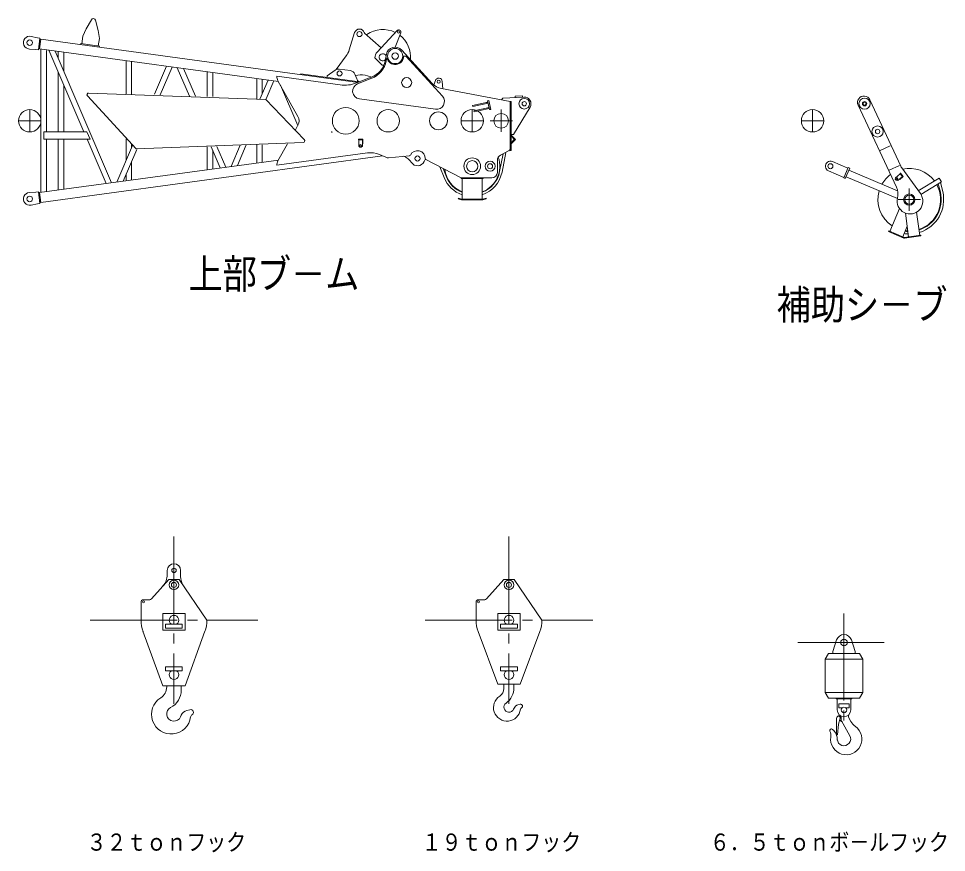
# Model space of a CAD drawing. Units: millimetres on the paper. Extents: x -420 to 420, y -297 to 297.
# Drawn here: x 65.4 to 203.9, y -143.6 to -19.1 of the extents above; entities that cross this region are included whole.
import ezdxf
from ezdxf.enums import TextEntityAlignment as Align

# ---------------------------------------------------------------- set-up
doc = ezdxf.new("R2010")
doc.units = ezdxf.units.MM
doc.linetypes.add('USER2', pattern=[17.5, 13, -1.5, 1.5, -1.5])
doc.layers.add('0-0_0', color=7, linetype='Continuous', lineweight=18)
doc.styles.add('ＭＳ ゴシック', font='')
doc.styles.get('ＭＳ ゴシック').set_extended_font_data('MS Gothic')

msp = doc.modelspace()

# ---------------------------------------------------------------- linework, layer by layer
at = {"layer": '0-0_0'}
for p, q in [((75.476, -20.658), (76.258, -19.293)), ((77.259, -20.901), (76.87, -19.376)), ((75.476, -20.658), (74.972, -21.767)), ((67.257, -21.794), (68.201, -21.995)), ((68.201, -21.995), (68.58, -22.047)), ((68.344, -23.781), (68.58, -22.047)), ((74.972, -21.767), (74.82, -22.882)), ((77.259, -20.901), (77.449, -22.104)), ((77.449, -22.104), (77.297, -23.219)), ((114.743, -23.812), (115.548, -21.222)), ((117.032, -21.304), (119.498, -23.477)), ((121.875, -20.905), (118.896, -24.128)), ((122.43, -21.252), (121.599, -23.389)), ((68.494, -23.666), (68.694, -22.198)), ((68.55, -22.27), (68.682, -22.288)), ((68.694, -22.198), (116.059, -28.653)), ((74.703, -22.866), (74.683, -23.014)), ((67.001, -23.671), (67.964, -23.729)), ((67.964, -23.729), (68.344, -23.781)), ((68.374, -23.558), (68.507, -23.576)), ((68.494, -23.666), (104.174, -28.529)), ((68.737, -23.699), (68.737, -45.08)), ((69.547, -23.917), (69.547, -36.056)), ((75.149, -36.056), (69.924, -23.861)), ((79.281, -43.643), (70.859, -23.989)), ((71.32, -25.063), (71.32, -24.051)), ((72.13, -26.953), (72.13, -24.162)), ((112.8, -26.734), (114.296, -24.697)), ((120.106, -25.416), (120.29, -24.466)), ((122.584, -23.825), (127.132, -28.813)), ((122.865, -24.723), (123.177, -24.723)), ((123.177, -24.723), (128.641, -30.717)), ((81.46, -25.433), (81.46, -30.346)), ((82.27, -25.544), (82.27, -30.391)), ((85.694, -30.398), (87.47, -26.252)), ((118.588, -24.977), (119.663, -26.083)), ((120.27, -25.448), (120.359, -24.985)), ((71.32, -36.056), (71.32, -27.12)), ((86.532, -30.498), (88.302, -26.366)), ((90.896, -30.7), (89.085, -26.472)), ((91.784, -30.716), (90.021, -26.6)), ((93.553, -30.764), (93.553, -27.081)), ((94.363, -30.764), (94.363, -27.192)), ((107.506, -27.386), (107.492, -27.486)), ((107.506, -27.386), (116.262, -28.58)), ((111.425, -27.921), (111.457, -27.689)), ((111.457, -27.689), (112.642, -26.824)), ((114.914, -26.899), (113.246, -26.672)), ((115.861, -28.114), (115.573, -27.409)), ((116.019, -27.579), (115.669, -27.644)), ((117.459, -27.662), (118.107, -27.863)), ((72.13, -36.056), (72.13, -29.01)), ((100.937, -31.138), (100.937, -28.087)), ((101.42, -31.155), (102.635, -28.319)), ((101.747, -30.393), (101.747, -28.198)), ((102.326, -31.098), (103.468, -28.432)), ((103.932, -27.748), (113.368, -29.034)), ((107.095, -33.737), (104.102, -28.4)), ((107.062, -35.1), (104.479, -29.073)), ((115.85, -28.74), (118.04, -27.889)), ((115.987, -28.866), (118.101, -28.045)), ((127.365, -29.038), (127.595, -28.381)), ((128.702, -29.62), (128.63, -28.522)), ((138.765, -31.506), (128.519, -29.586)), ((75.661, -30.668), (82.923, -38.561)), ((116.252, -31.109), (127.622, -32.659)), ((135.428, -31.588), (133.15, -32.093)), ((135.46, -31.734), (133.183, -32.24)), ((135.298, -31.77), (135.265, -31.624)), ((135.587, -31.382), (135.392, -31.425)), ((135.681, -32.727), (135.392, -31.425)), ((135.876, -32.683), (135.587, -31.382)), ((138.765, -31.506), (138.765, -38.839)), ((138.765, -31.506), (138.915, -31.506)), ((138.915, -31.506), (138.915, -38.839)), ((139.511, -30.921), (139.499, -30.721)), ((192.436, -31.239), (197.051, -41.151)), ((133.183, -32.24), (133.15, -32.093)), ((135.612, -32.417), (133.334, -32.923)), ((133.367, -33.069), (133.334, -32.923)), ((135.645, -32.564), (133.367, -33.069)), ((135.482, -32.6), (135.449, -32.454)), ((135.876, -32.683), (135.681, -32.727)), ((141.722, -32.354), (139.248, -36.417)), ((190.698, -32.048), (196.402, -44.297)), ((106.711, -35.727), (107.095, -35.042)), ((69.142, -36.056), (69.142, -37.139)), ((69.142, -36.056), (75.59, -36.056)), ((69.142, -37.139), (76.054, -37.139)), ((69.547, -37.139), (69.547, -44.969)), ((71.32, -44.728), (71.32, -37.139)), ((72.13, -44.617), (72.13, -37.139)), ((76.054, -37.139), (75.59, -36.056)), ((78.449, -43.756), (75.613, -37.139)), ((81.46, -37.065), (81.46, -40.278)), ((116.782, -37.139), (116.115, -37.139)), ((116.115, -37.139), (116.115, -37.181)), ((116.632, -37.223), (116.157, -37.223)), ((116.165, -37.223), (116.165, -38.156)), ((116.698, -37.306), (116.615, -37.223)), ((116.698, -37.289), (116.698, -38.156)), ((116.782, -37.139), (116.782, -37.806)), ((138.915, -36.417), (139.248, -36.417)), ((138.955, -36.578), (138.937, -36.595)), ((138.937, -36.701), (139.326, -37.09)), ((139.326, -37.243), (138.937, -37.632)), ((138.955, -36.578), (139.544, -37.167)), ((139.544, -37.167), (138.955, -37.756)), ((80.064, -43.536), (82.399, -38.085)), ((81, -43.409), (83.038, -38.652)), ((82.27, -37.921), (82.27, -38.387)), ((82.923, -38.561), (107.868, -37.624)), ((93.553, -41.698), (93.553, -38.261)), ((95.495, -41.433), (94.142, -38.275)), ((96.328, -41.32), (95.002, -38.226)), ((97.11, -41.213), (98.48, -38.018)), ((98.046, -41.085), (99.369, -37.998)), ((100.937, -40.691), (100.937, -37.992)), ((101.747, -40.581), (101.747, -37.969)), ((104.102, -40.379), (105.544, -37.806)), ((116.315, -38.306), (116.165, -38.156)), ((116.548, -38.306), (116.315, -38.306)), ((116.698, -38.156), (116.548, -38.306)), ((116.782, -37.806), (116.74, -37.806)), ((138.937, -37.738), (138.955, -37.756)), ((195.484, -38.14), (193.973, -38.843)), ((119.716, -39.628), (68.694, -46.581)), ((94.363, -41.587), (94.363, -38.791)), ((117.486, -39.184), (103.932, -41.031)), ((120.203, -39.839), (119.259, -39.429)), ((120.612, -39.904), (123.743, -39.612)), ((126.102, -40.082), (125.909, -40.486)), ((137.186, -41.981), (137.713, -39.316)), ((137.304, -39.524), (138.537, -38.897)), ((137.545, -42.053), (138.129, -39.105)), ((138.765, -38.839), (138.915, -38.839)), ((104.174, -40.25), (68.494, -45.113)), ((82.27, -40.444), (82.27, -43.235)), ((131.432, -42.923), (126.177, -40.187)), ((128.243, -41.263), (128.897, -42.876)), ((128.745, -41.524), (129.237, -42.738)), ((136.848, -40.267), (136.848, -42.09)), ((186.846, -40.48), (186.86, -40.486)), ((186.846, -40.48), (189.154, -41.458)), ((189.187, -41.381), (188.537, -42.916)), ((189.432, -41.485), (188.782, -43.02)), ((189.187, -41.381), (189.432, -41.485)), ((196.852, -41.051), (195.341, -41.754)), ((199.984, -45.26), (197.211, -41.423)), ((81.46, -42.334), (81.46, -43.346)), ((131.432, -42.923), (136.015, -42.923)), ((131.465, -42.923), (131.465, -43.023)), ((134.732, -42.923), (134.732, -43.023)), ((186.261, -41.862), (188.569, -42.839)), ((188.537, -42.916), (188.782, -43.02)), ((188.901, -42.74), (196.556, -45.982)), ((189.314, -41.765), (196.583, -44.844)), ((196.253, -42.887), (196.235, -43.098)), ((196.253, -42.887), (196.969, -42.287)), ((196.596, -43.295), (197.254, -42.744)), ((196.918, -43.134), (197.429, -42.706)), ((197.263, -42.638), (196.969, -42.287)), ((196.975, -42.217), (197, -42.195)), ((197, -42.195), (197.429, -42.706)), ((131.465, -43.023), (134.732, -43.023)), ((131.598, -43.023), (131.598, -46.09)), ((134.598, -43.023), (134.598, -46.09)), ((196.385, -43.277), (196.235, -43.098)), ((196.596, -43.295), (196.385, -43.277)), ((196.918, -43.134), (196.896, -43.109)), ((199.67, -44.826), (202.771, -42.931)), ((200.058, -45.371), (203.118, -43.5)), ((202.961, -45.046), (202.658, -43.782)), ((202.771, -42.931), (203.118, -43.5)), ((203.317, -44.961), (202.987, -43.581)), ((67.001, -45.108), (67.964, -45.05)), ((67.964, -45.05), (68.344, -44.998)), ((68.58, -46.732), (68.344, -44.998)), ((68.374, -45.221), (68.507, -45.203)), ((68.694, -46.581), (68.494, -45.113)), ((67.257, -46.985), (68.2, -46.784)), ((68.2, -46.784), (68.58, -46.732)), ((68.55, -46.509), (68.682, -46.491)), ((131.032, -45.96), (131.006, -46.057)), ((131.006, -46.057), (131.502, -46.189)), ((131.032, -45.96), (131.515, -46.09)), ((131.515, -46.09), (134.682, -46.09)), ((134.682, -46.089), (135.165, -45.96)), ((135.165, -45.96), (135.19, -46.057)), ((195.429, -50.902), (196.871, -47.497)), ((197.755, -48.176), (198.229, -51.718)), ((199.416, -48.027), (199.881, -51.497)), ((195.275, -50.837), (195.236, -50.93)), ((195.236, -50.93), (197.5, -51.889)), ((195.275, -50.837), (197.539, -51.796)), ((197.347, -51.715), (198.017, -50.133)), ((200.029, -51.477), (197.592, -51.803)), ((200.042, -51.576), (197.605, -51.903)), ((200.029, -51.477), (200.042, -51.576)), ((87.583, -101.517), (87.583, -102.167)), ((89.583, -101.517), (89.583, -102.42)), ((85.21, -105.78), (87.825, -102.85)), ((87.825, -102.85), (89.35, -102.85)), ((93.5, -108.933), (89.35, -102.85)), ((135.21, -105.78), (137.825, -102.85)), ((137.825, -102.85), (139.35, -102.85)), ((143.5, -108.933), (139.35, -102.85)), ((83.666, -106.225), (83.666, -108.933)), ((84, -105.892), (84.961, -105.892)), ((133.666, -106.225), (133.666, -108.933)), ((134, -105.892), (134.961, -105.892)), ((86.916, -107.933), (86.916, -110.425)), ((86.916, -107.933), (90.25, -107.933)), ((90.25, -107.933), (90.25, -110.425)), ((136.916, -107.933), (136.916, -110.425)), ((136.916, -107.933), (140.25, -107.933)), ((140.25, -107.933), (140.25, -110.425)), ((86.916, -118.767), (83.961, -110.608)), ((86.916, -110.425), (90.25, -110.425)), ((87.333, -109.525), (89.833, -109.525)), ((89.833, -109.525), (89.833, -110.125)), ((90.25, -118.767), (93.206, -110.608)), ((136.916, -118.517), (133.978, -110.655)), ((136.916, -110.425), (140.25, -110.425)), ((137.333, -109.525), (139.833, -109.525)), ((139.833, -109.525), (139.833, -110.125)), ((140.25, -118.517), (143.189, -110.655)), ((187.475, -111.902), (186.916, -113.6)), ((190.25, -113.6), (189.691, -111.902)), ((185.75, -114.767), (186.251, -113.933)), ((185.75, -119.767), (185.75, -114.767)), ((185.75, -114.767), (191.416, -114.767)), ((186.251, -113.933), (190.916, -113.933)), ((186.916, -113.933), (186.916, -113.6)), ((190.25, -113.933), (190.25, -113.6)), ((191.416, -114.767), (190.916, -113.933)), ((191.416, -119.767), (191.416, -114.767)), ((87.333, -116.508), (87.333, -115.908)), ((89.833, -115.908), (87.333, -115.908)), ((89.833, -116.508), (89.833, -115.908)), ((137.333, -116.508), (137.333, -115.908)), ((139.833, -115.908), (137.333, -115.908)), ((139.833, -116.508), (139.833, -115.908)), ((89.833, -116.508), (87.333, -116.508)), ((139.833, -116.508), (137.333, -116.508)), ((86.916, -118.767), (90.25, -118.767)), ((87.5, -118.915), (87.5, -118.767)), ((89.666, -118.767), (89.666, -119.396)), ((136.916, -118.517), (140.25, -118.517)), ((137.833, -119.152), (137.833, -118.517)), ((139.333, -118.517), (139.333, -119.018)), ((185.75, -119.767), (186.251, -120.6)), ((185.75, -119.767), (191.416, -119.767)), ((191.416, -119.767), (190.916, -120.6)), ((139.917, -121.587), (140.237, -121.505)), ((186.251, -120.6), (190.916, -120.6)), ((187.416, -120.683), (187.416, -120.6)), ((187.416, -120.683), (189.75, -120.683)), ((187.583, -122.35), (187.583, -120.683)), ((187.833, -122.05), (187.833, -121.45)), ((187.833, -121.45), (189.333, -121.45)), ((189.333, -122.05), (189.333, -121.45)), ((189.583, -122.35), (189.583, -120.683)), ((189.75, -120.683), (189.75, -120.6)), ((89.576, -123.366), (89.672, -123.145)), ((90.51, -122.433), (90.973, -122.315)), ((139.27, -122.233), (139.337, -122.08)), ((187.625, -123.3), (187.942, -123.117)), ((187.833, -122.05), (188.294, -122.05)), ((188.872, -122.05), (189.333, -122.05)), ((187.446, -123.516), (187.5, -123.516)), ((187.446, -123.516), (187.446, -126.074)), ((187.754, -124.468), (187.613, -126.074)), ((187.991, -123.581), (187.754, -124.468)), ((188.307, -124.127), (187.907, -123.896)), ((188.166, -123.537), (188.166, -123.766)), ((188.219, -123.969), (189.457, -126.197)), ((189.313, -123.536), (189.598, -124.049)), ((187.446, -126.074), (187.613, -126.074))]:
    msp.add_line(p, q, dxfattribs=at)
at = {"layer": '0-0_0', "linetype": 'USER2'}
for p, q in [((67.058, -32.723), (67.058, -36.056)), ((133.098, -32.723), (133.098, -36.056)), ((137.423, -32.723), (137.423, -36.056)), ((183.892, -32.723), (183.892, -36.056)), ((65.392, -34.389), (68.725, -34.389)), ((131.432, -34.389), (134.765, -34.389)), ((135.757, -34.389), (139.09, -34.389)), ((182.225, -34.389), (185.558, -34.389)), ((198.325, -44.49), (198.325, -47.823)), ((196.658, -46.156), (199.992, -46.156)), ((88.583, -96.433), (88.583, -121.433)), ((138.583, -96.433), (138.583, -121.433)), ((188.583, -107.927), (188.583, -124.767)), ((76.083, -108.933), (101.083, -108.933)), ((126.083, -108.933), (151.083, -108.933)), ((181.706, -112.267), (194.596, -112.267))]:
    msp.add_line(p, q, dxfattribs=at)
at = {"layer": '0-0_0'}
for points in [[(74.703, -22.866), (77.453, -23.24), (77.433, -23.389)], [(75.854, -30.249), (102.298, -31.186), (108.04, -37.202)], [(140.804, -30.841), (137.682, -31.033), (137.465, -31.263)], [(140.593, -30.854), (140.581, -30.655), (139.499, -30.721)], [(131.502, -46.189), (134.695, -46.189), (135.19, -46.057)], [(87.333, -109.525), (87.333, -110.125), (89.833, -110.125)], [(137.333, -109.525), (137.333, -110.125), (139.833, -110.125)]]:
    msp.add_lwpolyline(points, dxfattribs=at)
for centre, radius in [((116.265, -21.444), 0.383), ((122.12, -21.132), 0.175), ((67.058, -22.723), 0.417), ((121.598, -24.723), 1.133), ((121.598, -24.723), 0.479), ((113.297, -27.326), 0.375), ((123.315, -28.691), 0.75), ((128.098, -28.556), 0.225), ((140.865, -31.84), 0.792), ((140.865, -31.84), 0.325), ((191.651, -31.825), 0.833), ((191.658, -31.84), 0.317), ((191.658, -31.84), 0.223), ((67.058, -34.389), 1.667), ((114.223, -34.389), 2), ((120.557, -34.389), 1.667), ((128.057, -34.389), 1.333), ((133.098, -34.389), 1.667), ((183.892, -34.389), 1.667), ((137.423, -34.389), 1.1), ((193.59, -35.988), 0.833), ((193.59, -35.988), 0.325), ((112.14, -36.056), 0.0333), ((116.432, -38.056), 0.117), ((116.432, -38.056), 0.117), ((124.932, -40.019), 0.375), ((133.098, -41.173), 1.25), ((133.098, -41.173), 0.838), ((135.765, -41.173), 0.75), ((135.765, -41.173), 0.375), ((186.554, -41.171), 0.375), ((196.501, -43.027), 0.117), ((67.058, -46.056), 0.417), ((198.325, -46.156), 0.838), ((198.325, -46.156), 0.667), ((88.583, -101.517), 0.333), ((88.583, -103.683), 0.71), ((88.583, -103.683), 0.377), ((138.583, -103.683), 0.71), ((138.583, -103.683), 0.377), ((84.037, -106.203), 0.167), ((134.037, -106.203), 0.167), ((188.583, -112.267), 0.487), ((188.583, -122.35), 0.417)]:
    msp.add_circle(centre, radius, dxfattribs=at)
for centre, radius, start, end in [((76.548, -19.458), 0.333, 14.30342, 150.17932), ((116.265, -21.444), 0.75, 16.8397, 162.72887), ((119.753, -24.92), 4.158, 63.5442, 124.85812), ((67.058, -22.723), 0.95, 77.93834, 266.53762), ((117.142, -21.179), 0.167, 196.83893, 228.6078), ((122.12, -21.132), 0.333, 339.02218, 137.63456), ((119.753, -24.92), 4.158, 355.23545, 52.46143), ((121.598, -24.723), 1.333, 42.35489, 168.88579), ((111.879, -22.921), 3, 323.69255, 342.72914), ((119.753, -24.92), 1.167, 137.24944, 182.82401), ((119.753, -24.92), 0.542, 24.54066, 313.53559), ((121.598, -24.723), 1.267, 191.95534, 0), ((116.833, -24.782), 3.333, 291.22757, 349.03742), ((116.833, -24.782), 3.5, 291.22734, 349.03739), ((119.753, -24.92), 1.167, 265.60285, 277.50313), ((113.134, -27.497), 0.833, 82.24008, 126.11639), ((114.801, -27.725), 0.833, 22.23975, 82.24008), ((116.571, -30.527), 3, 72.7826, 100.6106), ((105.265, -27.748), 1.333, 180, 209.2791), ((114.04, -24.079), 5, 262.23939, 291.22721), ((116.409, -29.953), 1.167, 111.22641, 262.23976), ((117.095, -27.609), 1.333, 202.23975, 225.92734), ((128.979, -27.129), 2.5, 222.35466, 259.38668), ((128.098, -28.556), 0.533, 3.70067, 160.77865), ((75.845, -30.499), 0.25, 87.97132, 222.61313), ((127.779, -31.503), 1.167, 262.23976, 42.35495), ((140.865, -31.84), 1, 329.00776, 93.508), ((191.567, -31.644), 0.958, 24.96922, 204.96922), ((105.932, -34.389), 1.333, 330.7209, 29.27967), ((107.859, -37.374), 0.25, 272.15475, 43.66709), ((116.157, -37.181), 0.0417, 180, 270), ((116.632, -37.289), 0.0667, 0, 90), ((138.99, -36.648), 0.075, 135, 224.99176), ((139.249, -37.167), 0.108, 315, 45), ((116.74, -37.764), 0.0417, 180, 270), ((138.348, -38.525), 0.417, 296.97418, 360), ((138.99, -37.685), 0.075, 135, 224.99176), ((117.932, -42.487), 3.333, 66.55441, 97.84616), ((120.535, -39.074), 0.833, 246.55414, 275.31829), ((121.952, -42.01), 2.5, 33.74351, 68.00507), ((123.728, -39.447), 0.167, 262.38178, 334.56575), ((123.728, -39.447), 0.167, 262.38178, 334.56575), ((124.932, -40.019), 1.167, 358.88037, 154.5624), ((126.265, -40.045), 0.167, 178.87731, 238.37944), ((133.098, -41.173), 4.117, 291.36895, 19.303), ((137.682, -40.267), 0.833, 116.97418, 180), ((105.265, -41.031), 1.333, 150.72033, 180), ((124.932, -40.019), 1.083, 213.74423, 334.46719), ((124.932, -40.019), 1.083, 213.74423, 219.77478), ((124.932, -40.019), 1.083, 320.38393, 334.46719), ((186.554, -41.171), 0.75, 67.0463, 247.18851), ((198.562, -40.447), 1.667, 204.96917, 215.85294), ((198.325, -46.156), 4.675, 36.75062, 102.28232), ((133.098, -41.173), 4.533, 202.06388, 250.67768), ((133.098, -41.173), 4.117, 186.83247, 248.63105), ((133.098, -41.173), 4.167, 202.06379, 248.89979), ((133.098, -41.173), 4.167, 291.10021, 348.81199), ((133.098, -41.173), 4.533, 289.32232, 348.81204), ((136.015, -42.09), 0.833, 270, 0), ((198.325, -46.156), 4.675, 126.79831, 150.54706), ((197.007, -42.255), 0.05, 129.96009, 219.97349), ((197.206, -42.686), 0.075, 309.97421, 39.96528), ((194.136, -45.352), 2.5, 346.5071, 24.96932), ((196.935, -43.077), 0.05, 129.97349, 219.97349), ((198.325, -46.156), 4.675, 287.89443, 28.57122), ((67.058, -46.056), 0.95, 93.45865, 282.05786), ((198.325, -46.156), 4.675, 163.5456, 236.99329), ((198.43, -46.383), 1.917, 166.50707, 35.85339), ((198.325, -46.156), 4.767, 287.69491, 13.46501), ((198.325, -46.156), 5.133, 286.96901, 13.46492), ((198.325, -46.156), 5.133, 261.33875, 268.28386), ((198.325, -46.156), 4.767, 262.46426, 267.55787), ((198.325, -46.156), 4.675, 262.7745, 267.35832), ((197.578, -51.704), 0.2, 247.04994, 277.62873), ((197.578, -51.704), 0.1, 247.05396, 277.62815), ((88.583, -101.517), 1, 0, 180), ((85.083, -102.167), 2.5, 318.25632, 0), ((92.083, -102.42), 2.5, 180, 214.29826), ((84, -106.225), 0.333, 90, 180), ((84.961, -105.558), 0.333, 270, 318.25647), ((134, -106.225), 0.333, 90, 180), ((134.961, -105.558), 0.333, 270, 318.25745), ((88.583, -108.933), 4.917, 179.99991, 200.49573), ((88.583, -108.933), 0.708, 303.35322, 236.64472), ((88.583, -108.933), 4.917, 339.50406, 0), ((138.583, -108.933), 4.917, 179.99991, 200.49573), ((138.583, -108.933), 0.708, 303.35322, 236.64472), ((138.583, -108.933), 4.917, 339.50406, 0), ((188.583, -112.267), 1.167, 18.20473, 161.79504), ((88.583, -117.1), 0.708, 123.35494, 56.64712), ((138.583, -117.1), 0.708, 123.35494, 56.64712), ((85.574, -118.915), 1.926, 302.28045, 0), ((136.499, -119.018), 2.833, 305.55681, 0), ((86.777, -119.396), 2.889, 297.04409, 0), ((138.294, -121.991), 2.025, 122.28087, 352.52955), ((136.5, -119.152), 1.333, 302.2809, 0), ((88.165, -123.017), 2.926, 122.28096, 353.03525), ((138.583, -121.933), 0.75, 125.55706, 336.44941), ((140.131, -122.426), 0.866, 104.27368, 156.44972), ((140.309, -121.786), 0.289, 296.28061, 104.27551), ((88.583, -122.933), 1.083, 117.04485, 336.44939), ((90.819, -123.645), 1.251, 104.27387, 156.45036), ((91.076, -122.72), 0.418, 296.28113, 104.27114), ((91.48, -123.452), 0.419, 116.28502, 176.06325), ((140.589, -122.292), 0.29, 116.28595, 172.52869), ((188.583, -122.35), 1, 180, 0), ((187.666, -123.537), 0.5, 359.99913, 52.33098), ((189.75, -123.293), 0.5, 141.06288, 209.06734), ((187.75, -123.516), 0.25, 344.99931, 180), ((188.583, -123.766), 0.417, 180, 209.06102), ((191.638, -122.916), 2.333, 209.06008, 234.32943), ((186.72, -125.433), 0.25, 47.32263, 202.73662), ((184.952, -126.174), 1.667, 352.34346, 22.73717), ((188.916, -126.707), 2.333, 172.34329, 54.32922), ((185.421, -126.842), 2.167, 0, 47.32206), ((188.583, -126.683), 1, 182.88153, 29.06038)]:
    msp.add_arc(centre, radius, start, end, dxfattribs=at)

# ---------------------------------------------------------------- texts
at = {"layer": '0-0_0', "style": 'ＭＳ ゴシック', "width": 0.85}
for s, height, p in [('上部ブ－ム', 4.399, (90.757, -60.77)), ('補助シ－ブ', 4.399, (178.535, -65.362)), ('３２ｔｏｎフック', 2.566, (75.553, -144.131)), ('１９ｔｏｎフック', 2.566, (125.553, -144.131)), ('６．５ｔｏｎボ－ルフック', 2.566, (168.553, -144.131))]:
    msp.add_text(s, height=height, dxfattribs=at).set_placement(p, align=Align.BOTTOM_LEFT)

doc.saveas('drawing.dxf')
